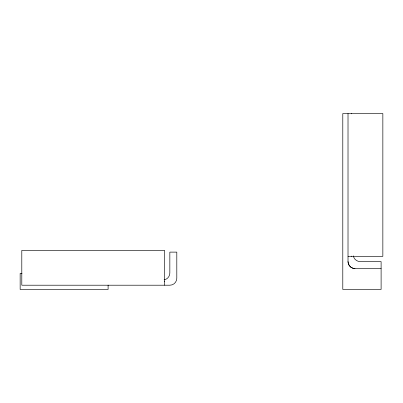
<?xml version="1.0" encoding="UTF-8"?>
<svg xmlns="http://www.w3.org/2000/svg" width="403" height="403" viewBox="0 0 403 403"><rect width="100%" height="100%" fill="white"/><g stroke="black" fill="none" stroke-linecap="round" stroke-linejoin="round"><path stroke-width="0.6" d="M348.016 256.363L382.85 256.363L382.85 113.545L342.792 113.545L342.792 289.455L381.107 289.455L381.107 261.587L360.206 261.587A6.967 6.967 0 0 1 353.345 255.829M348.016 113.545L348.016 261.587C347.93 265.31 351.26 268.64 354.983 268.554L381.107 268.554M22.034 273.345L20.15 273.345L20.15 289.455L108.105 289.455L108.105 285.117M164.318 281.722L164.615 281.722M351.502 113.545L351.502 113.842M351.502 256.066L351.502 256.363M164.615 285.208L164.615 250.374L21.797 250.374L21.797 285.208L169.839 285.208A6.967 6.967 0 0 0 176.806 278.241L176.806 252.117L169.839 252.117L169.839 273.017A6.967 6.967 0 0 1 164.081 279.878M354.983 268.554A6.967 6.967 0 0 1 348.016 261.587"/></g></svg>
